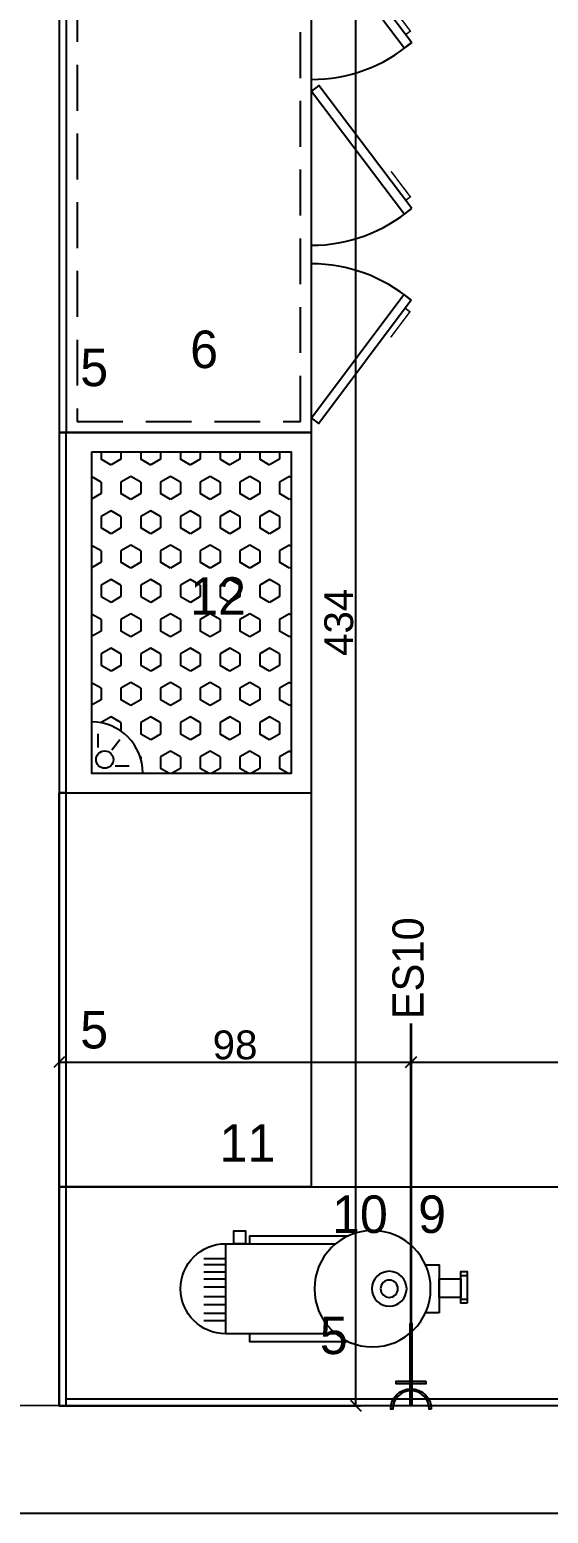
# Model space of a CAD drawing. Header units: millimetres. Extents: x 13502 to 23536, y 11874 to 14203.
# Drawn here: x 18788.8 to 18932.7, y 12582.2 to 12993.6 of the extents above; entities that cross this region are included whole.
import ezdxf
from ezdxf.enums import TextEntityAlignment as Align

# ---------------------------------------------------------------- set-up
doc = ezdxf.new("R2010")
doc.units = ezdxf.units.MM
doc.linetypes.add('DASHED', pattern=[19.049999999999997, 12.7, -6.35])
for name, color, linetype in [('002 Çizgi', 7, 'Continuous'), ('ELEKTRİK', 10, 'Continuous'), ('S2000-002 Çizgi', 7, 'Continuous')]:
    doc.layers.add(name, color=color, linetype=linetype)
doc.layers.add('ELK', color=1, linetype='Continuous', lineweight=35)
doc.styles.get("Standard").update_dxf_attribs({"font": 'arial.ttf'})
doc.styles.add('TAKSİM', font='GOTHIC.TTF', dxfattribs={"height": 20})
doc.dimstyles.new('OLCU50', dxfattribs={"dimtxt": 8, "dimasz": 3, "dimexe": 1.25, "dimexo": 0.625, "dimtad": 1, "dimdec": 0, "dimtxsty": 'Standard', "dimblk": 'OBLIQUE', "dimcen": 2.5, "dimclrd": 256, "dimclre": 251, "dimclrt": 25, "dimadec": 0, "dimazin": 0, "dimtfac": 1, "dimtdec": 0, "dimtmove": 0, "dimatfit": 3, "dimldrblk": 'OBLIQUE', "dimfxl": 1, "dimarcsym": 0})

# ---------------------------------------------------------------- blocks, each defined once
blk = doc.blocks.new('A$C4C301A53')
at = {"layer": '002 Çizgi', "color": 7}
blk.add_line((2.000004621459084, 238.7509627505151), (2.000004621459084, 38.7509627505151), dxfattribs=at)
for points in [[(70.00000462145908, 238.7509627505151), (4.621459083864465e-06, 238.7509627505151), (4.621459083864465e-06, 38.7509627505151), (70.00000462145908, 38.7509627505151)], [(66.97386590599854, 210.3109774515087), (66.80183617268267, 208.8539825322896), (66.34830323938877, 207.1518856640414), (65.70710150611194, 205.2863874964405), (64.97206537284728, 203.3391886791669), (64.23702923958263, 201.3919898618933), (63.59582750631307, 199.5264916942924), (63.14229457301917, 197.8243948260442), (62.9702648397033, 196.3673999068251), (63.14229457301917, 195.2235908113635), (63.59582750631307, 194.4065843146072), (64.2370292395899, 193.9163804165491), (64.97206537285456, 193.7529791172001), (65.70710150611922, 193.9163804165491), (66.34830323938877, 194.4065843146036), (66.80183617268267, 195.2235908113635), (66.97386590599854, 196.3673999068251), (66.80183617268267, 197.8243948260442), (66.34830323938877, 199.5264916942924), (65.70710150611194, 201.3919898618933), (64.97206537284728, 203.3391886791669), (64.23702923958263, 205.2863874964405), (63.59582750631307, 207.1518856640414), (63.14229457301917, 208.853982532286), (62.9702648397033, 210.3109774515087), (63.14229457301917, 211.4547865469704), (63.59582750631307, 212.2717930437266), (64.2370292395899, 212.7619969417847), (64.97206537285456, 212.9253982411337), (65.70710150611922, 212.7619969417847), (66.34830323938877, 212.2717930437266), (66.80183617268267, 211.4547865469704)], [(97.81556111986356, 146.7876326404858), (72.046633439375, 180.8981129390359), (70.00000462145908, 179.3519772782074), (95.76893230194764, 145.2414969796573)], [(97.81556111986356, 100.8099579654499), (72.046633439375, 134.920438264), (70.00000462145908, 133.3743026031716), (95.76893230194764, 99.2638223046215)], [(97.66507943316901, 75.44228210772235), (72.05374240824676, 41.21331899465986), (70.00000462145908, 42.74999921615563), (95.61134164638861, 76.97896232922176)]]:
    blk.add_lwpolyline(points, close=True, dxfattribs=at)
for points in [[(59.66414035485286, 189.7478291269017), (59.66414035485286, 216.4196275462473, 1), (55.3183363633907, 216.4196275462473)], [(55.3183363633907, 216.4196275462473), (55.3183363633907, 189.7478291269017, -1), (50.97253237193581, 189.7478291269017)]]:
    blk.add_lwpolyline(points, format="xyb", dxfattribs=at)
blk.add_lwpolyline([(2.000004621459084, 181.7509627505151), (70.00000462145908, 181.7509627505151)], dxfattribs=at)
at = {"layer": '002 Çizgi', "color": 7, "linetype": 'DASHED'}
blk.add_lwpolyline([(5.000004621459084, 178.7509627505151), (5.000004621459084, 41.7509627505151), (67.00000462145908, 41.7509627505151), (67.00000462145908, 178.7509627505151)], close=True, dxfattribs=at)
at = {"layer": '002 Çizgi', "color": 7, "const_width": 0.4275}
for points in [[(96.12001054262146, 149.0320428572068), (97.43884264630833, 150.0283609625239), (93.18188596308391, 155.663319423953), (92.09188898942011, 157.1061547936133)], [(96.12001054262146, 103.0543681821709), (97.43884264630833, 104.0506862874881), (93.18188596308391, 109.6856447489135), (92.09188898942011, 111.1284801185775)], [(95.97989804670578, 73.19007592808885), (97.30331111606574, 72.19985083623578), (93.07238798001708, 66.5453193364865), (91.98905691576147, 65.09747227557637)]]:
    blk.add_lwpolyline(points, dxfattribs=at)
at = {"layer": '002 Çizgi', "color": 7}
for centre, radius, start, end in [((70.00000462145908, 179.3519772782074), 42.74999999999999, 270, 310.50921266378), ((70.00000462145908, 133.3743026031716), 42.74999999999999, 270, 310.50921266378), ((70.00000462145908, 42.74999921615563), 42.74999999999995, 49.7550348337713, 90)]:
    blk.add_arc(centre, radius, start, end, dxfattribs=at)
blk = doc.blocks.new('A$C17EB34C6')
at = {"layer": 'S2000-002 Çizgi'}
h = blk.add_hatch(dxfattribs=at)
h.set_pattern_fill('HEX', color=254, style=0)
h.set_pattern_definition([(180, (885.6631268760792, -430.0771236822156), (0, 5.499259999999999), [3.174999999999999, -6.349999999999999]), (59.99999999999999, (885.6631268760792, -430.0771236822156), (4.762498862015612, -2.749629999999998), [3.174999999999998, -6.349999999999998]), (120, (882.4881268760802, -430.0771236822156), (4.762498862015612, 2.74963), [3.174999999999996, -6.349999999999992])])
h.paths.add_polyline_path([(5.500011732414352, 5.500009014903298), (94.50001173241436, 5.500009014903298), (94.50001173241436, 61.0000090149033), (19.71549762400718, 61.0000090149033, -0.4142135623730951), (5.500011732414349, 46.78452312331046)])
for p, q in [((12.59997914557425, 59.1371752985151), (16.42666976511009, 59.1371752985151)), ((7.538871974997164, 54.44784205685119), (7.538871974997164, 50.56063132838425)), ((11.98277087005408, 55.37336904989661), (14.82193031482984, 53.15210426658723))]:
    blk.add_line(p, q, dxfattribs=at)
for points in [[(100.0000117324143, 70.0000090149033), (1.17324143503e-05, 70.0000090149033), (1.17324143503e-05, 68.0000090149033), (100.0000117324143, 68.0000090149033)], [(100.0000117324143, 70.0000090149033), (1.17324143503e-05, 70.0000090149033), (1.17324143503e-05, 9.0149032985e-06), (100.0000117324143, 9.0149032985e-06)], [(94.50001173241436, 61.0000090149033), (5.500011732414349, 61.0000090149033), (5.500011732414349, 5.500009014903298), (94.50001173241436, 5.500009014903298)]]:
    blk.add_lwpolyline(points, close=True, dxfattribs=at)
blk.add_circle((9.256128746543254, 57.3413355724033), 2.404586365101295, dxfattribs=at)
blk.add_arc((5.500011732414349, 61.0000090149033), 14.21548589159283, 270, 0, dxfattribs=at)
blk = doc.blocks.new('A$C4A433252')
at = {"layer": 'S2000-002 Çizgi'}
for points in [[(60.34403425485653, 28.6222470033531), (60.34403425485653, 30.81981017309045), (32.89109184880818, 30.81981017309045)], [(36.44692856374786, 3.622247003353095), (66.99445982031193, 3.622247003353095), (66.99445982031193, 28.6222470033531), (36.44692856374786, 28.6222470033531)], [(11.58695970967801, 22.79227670865657), (7.74941911575388, 22.79227670865657), (7.74941911575388, 9.452217298049616)], [(66.99445982031193, 24.39169648196866), (73.01926600373191, 24.39169648196866)], [(66.99445982031193, 22.78005780043486), (73.01926600373191, 22.78005780043486)], [(66.99445982031193, 20.76550877008913), (73.01926600373191, 20.76550877008913)], [(1.783050320527763, 19.80804787529769), (-2.5558138077e-06, 19.80804787529769)], [(66.99445982031193, 18.75096245345594), (73.01926600373191, 18.75096245345594)], [(66.99445982031193, 16.5349582487047), (73.01926600373191, 16.5349582487047)], [(1.783050320527763, 13.22686043575322), (-2.5558138077e-06, 13.22686043575322)], [(66.99445982031193, 13.91604640885407), (73.01926600373191, 13.91604640885407)], [(7.74941911575388, 9.452217298049616), (11.58695970967801, 9.452217298049616)], [(66.99445982031193, 11.70004491781537), (73.01926600373191, 11.70004491781537)], [(66.99445982031193, 9.282588252370717), (73.01926600373191, 9.282588252370717)], [(66.99445982031193, 7.268039222024982), (73.01926600373191, 7.268039222024982)], [(32.89109184880818, 1.424683833615745), (60.34403425485653, 1.424683833615745), (60.34403425485653, 3.622247003353095)]]:
    blk.add_lwpolyline(points, dxfattribs=at)
for points in [[(61.53216344448811, 28.60264249656075), (64.75661477367976, 28.60264249656075), (64.75661477367976, 32.22882749472774), (61.53216344448811, 32.22882749472774)], [(-2.5558138077e-06, 12.09571986222363), (1.783050320527763, 12.09571986222363), (1.783050320527763, 20.93918844882773), (-2.5558138077e-06, 20.93918844882773)], [(1.783050320527763, 13.70673981726668), (7.74941911575388, 13.70673981726668), (7.74941911575388, 18.84829182598287), (1.783050320527763, 18.84829182598287)]]:
    blk.add_lwpolyline(points, close=True, dxfattribs=at)
for centre, radius in [((26.26474871737082, 16.12224700335309), 16.12224508013605), ((21.62960619647856, 16.12224700335309), 4.836676993788386), ((21.62960619647856, 16.12224700335309), 2.418340424531379)]:
    blk.add_circle(centre, radius, dxfattribs=at)
blk.add_arc((66.99445982031193, 16.12224700335309), 12.5, 270, 90, dxfattribs=at)
blk = doc.blocks.new('A$C50025146')
at = {"layer": 'ELEKTRİK'}
for points in [[(16.0258407970905, 9.846670621633166), (16.5885051934838, 9.846670621633166), (16.5885051934838, 1.406704675742731), (16.0258407970905, 1.406704675742731)], [(6.940050297998823e-05, 5.345355450490388), (6.940050297998823e-05, 5.908019846885509), (22.50664525620232, 5.908019846885509), (22.50664525620232, 5.345355450490388)]]:
    blk.add_hatch(color=256, dxfattribs=at).paths.add_polyline_path(points)
h = blk.add_hatch(color=256, dxfattribs=at)
edge = h.paths.add_edge_path()
edge.add_line((23.70435837441619, 11.25333161261187), (23.70435837441619, 10.69066721622039))
edge.add_ellipse((23.70435837441619, 5.626687648689767), major_axis=(3.580774291992597, -3.580774291992606), ratio=0.9999999999999413, start_angle=134.9999999999983, end_angle=314.9999999999983)
edge.add_line((23.70435837441619, 0.5627080811555061), (23.70435837441619, 4.368476402305532e-05))
edge.add_ellipse((23.70435837441619, 5.626687648689767), major_axis=(3.978638102213783, 3.978638102213774), ratio=0.9999999999999128, start_angle=45.0000000000025, end_angle=225.0000000000025, ccw=False)
for points, elevation in [([(16.0258407970905, 1.406704675742731), (16.0258407970905, 9.846670621633166), (16.5885051934838, 9.846670621633166), (16.5885051934838, 1.406704675742731)], 4.791194770819646e-08), ([(6.940050297998823e-05, 5.908019846885509), (22.50664525620232, 5.908019846885509), (22.50664525620232, 5.345355450490388), (6.940050297998823e-05, 5.345355450490388)], 4.794507297291503e-08)]:
    blk.add_lwpolyline(points, close=True, dxfattribs=dict(at, elevation=elevation))
at = {"layer": 'ELEKTRİK', "elevation": 4.798666618537076e-08}
blk.add_lwpolyline([(23.70435837441437, 4.368476402305532e-05), (23.70435837441619, 0.5627080811555061, -0.9999999999999944), (23.70435837441619, 10.69066721622039), (23.70435837441619, 11.25333161261187, 0.9999999999999944)], format="xyb", close=True, dxfattribs=at)
blk = doc.blocks.new('_Oblique')
at = {"color": 0, "linetype": 'ByBlock', "lineweight": -2}
blk.add_line((-0.5, -0.5), (0.5, 0.5), dxfattribs=at)
blk = doc.blocks.new('*D82')
at = {"color": 251, "lineweight": -2, "transparency": 16777216}
for p, q in [((18820.0804899393, 13046.46487459965), (18880.53718870404, 13046.46487459965)), ((18797.5739140836, 12612.02608721638), (18880.53718870404, 12612.02608721638))]:
    blk.add_line(p, q, dxfattribs=at)
at = {"lineweight": -2, "transparency": 16777216}
blk.add_line((18879.28718870404, 12612.02608721638), (18879.28718870404, 13046.46487459965), dxfattribs=at)
at = {"layer": 'Defpoints', "color": 0, "transparency": 16777216}
for p in [(18819.4554899393, 13046.46487459965), (18879.28718870404, 13046.46487459965), (18796.9489140836, 12612.02608721638)]:
    blk.add_point(p, dxfattribs=at)
at = {"lineweight": -2, "transparency": 16777216, "xscale": 3, "yscale": 3, "zscale": 3}
for p, rotation in [((18879.28718870404, 13046.46487459965), 90), ((18879.28718870404, 12612.02608721638), 270)]:
    blk.add_blockref('_Oblique', p, dxfattribs=dict(at, rotation=rotation))
at = {"color": 25, "transparency": 16777216, "insert": (18874.57487628931, 12829.24548090801), "char_height": 8, "attachment_point": 5, "rotation": 90}
blk.add_mtext('434', dxfattribs=at)
blk = doc.blocks.new('*D83')
at = {"color": 251, "lineweight": -2, "transparency": 16777216}
for p, q in [((18796.9489140836, 12612.59275969082), (18796.9489140836, 12708.55673194752)), ((18894.56438534003, 12673.35140470808), (18894.56438534003, 12708.55673194752))]:
    blk.add_line(p, q, dxfattribs=at)
at = {"lineweight": -2, "transparency": 16777216}
blk.add_line((18796.9489140836, 12707.30673194752), (18894.56438534003, 12707.30673194752), dxfattribs=at)
at = {"layer": 'Defpoints', "color": 0, "transparency": 16777216}
for p in [(18894.56438534003, 12707.30673194752), (18894.56438534003, 12672.72640470808), (18796.9489140836, 12611.96775969082)]:
    blk.add_point(p, dxfattribs=at)
at = {"lineweight": -2, "transparency": 16777216, "xscale": 3, "yscale": 3, "zscale": 3, "rotation": 180}
blk.add_blockref('_Oblique', (18796.9489140836, 12707.30673194752), dxfattribs=at)
at = {"lineweight": -2, "transparency": 16777216, "xscale": 3, "yscale": 3, "zscale": 3}
blk.add_blockref('_Oblique', (18894.56438534003, 12707.30673194752), dxfattribs=at)
at = {"color": 25, "transparency": 16777216, "insert": (18845.75664971181, 12712.0163158493), "char_height": 8, "attachment_point": 5}
blk.add_mtext('98', dxfattribs=at)
blk = doc.blocks.new('*D84')
at = {"color": 251, "lineweight": -2, "transparency": 16777216}
for p, q in [((18894.56438534003, 12673.35140470808), (18894.56438534003, 12708.55673194752)), ((19012.26122837276, 12611.71164165123), (19012.26122837276, 12708.55673194752))]:
    blk.add_line(p, q, dxfattribs=at)
at = {"lineweight": -2, "transparency": 16777216}
blk.add_line((18894.56438534003, 12707.30673194752), (19012.26122837276, 12707.30673194752), dxfattribs=at)
at = {"layer": 'Defpoints', "color": 0, "transparency": 16777216}
for p in [(19012.26122837276, 12707.30673194752), (18894.56438534003, 12672.72640470808), (19012.26122837276, 12611.08664165123)]:
    blk.add_point(p, dxfattribs=at)
at = {"lineweight": -2, "transparency": 16777216, "xscale": 3, "yscale": 3, "zscale": 3, "rotation": 180}
blk.add_blockref('_Oblique', (18894.56438534003, 12707.30673194752), dxfattribs=at)
at = {"lineweight": -2, "transparency": 16777216, "xscale": 3, "yscale": 3, "zscale": 3}
blk.add_blockref('_Oblique', (19012.26122837276, 12707.30673194752), dxfattribs=at)
at = {"color": 25, "transparency": 16777216, "insert": (18953.4128068564, 12712.0163158493), "char_height": 8, "attachment_point": 5}
blk.add_mtext('118', dxfattribs=at)

msp = doc.modelspace()

# ---------------------------------------------------------------- linework, layer by layer
for points in [[(19352.96992092936, 13362.13676314253), (19352.96992092936, 13242.17944136434), (19342.78091972936, 13242.17944136434), (19343.47565593555, 12662.30536161521), (19302.43956424557, 12662.30536161521), (19303.41160839692, 12611.82166045613), (18157.09686818158, 12612.28435476945), (18157.09686818158, 12661.84266730189), (18107.30790322868, 12662.30536161521), (18107.77059754201, 12612.28435476945), (17620.76051700203, 12611.82166045613), (17621.22460078777, 12662.30536161521), (17591.35094392155, 12662.30536161521), (17591.35094392155, 12682.2220591743), (17450.31949406475, 12682.2220591743), (17450.31949406475, 12792.22103217295), (17405.39229308278, 12792.22103217295), (17405.39229308278, 12582.18004548278), (19362.9282697089, 12582.18004548278), (19362.9282697089, 13362.13676314253)], [(18866.88661848845, 12672.72640470808), (18796.9489140836, 12672.72640470808), (18796.9489140836, 12781.92603015465), (18866.88661848845, 12781.92603015465)], [(18798.9489140836, 12781.92603015465), (18796.9489140836, 12781.92603015465), (18796.9489140836, 12672.72640470808), (18798.9489140836, 12672.72640470808)], [(18941.45404497135, 12611.96775969082), (18796.9489140836, 12611.96775969082), (18796.9489140836, 12672.72640470808), (18941.45404497135, 12672.72640470808)], [(18798.9489140836, 12672.72640470808), (18796.9489140836, 12672.72640470808), (18796.9489140836, 12611.96775969082), (18798.9489140836, 12611.96775969082)], [(18798.9489140836, 12613.96775969082), (18941.45404497135, 12613.96775969082), (18941.45404497135, 12611.96775969082), (18798.9489140836, 12611.96775969082)]]:
    msp.add_lwpolyline(points, close=True)
msp.add_lwpolyline([(18782.12880133313, 12612.28435476945), (18782.12880133313, 13107.40061736326), (18796.9489140836, 13107.40061736326), (18796.9489140836, 12612.02608721638)])
at = {"layer": 'ELK', "color": 1}
msp.add_line((18894.56438534001, 12718.04357700737), (18894.56438534004, 12634.79093062517), dxfattribs=at)

# ---------------------------------------------------------------- block references
msp.add_blockref('A$C4C301A53', (18796.94890946214, 12843.17506740413))
at = {"layer": 'ELEKTRİK', "xscale": -1, "rotation": 90}
msp.add_blockref('A$C50025146', (18900.19107298872, 12634.79100002565, -4.794507297291503e-08), dxfattribs=at)
at = {"layer": 'S2000-002 Çizgi', "rotation": 90}
msp.add_blockref('A$C17EB34C6', (18866.9489230985, 12781.92601842223), dxfattribs=at)
at = {"layer": 'S2000-002 Çizgi', "xscale": -1}
msp.add_blockref('A$C4A433252', (18910.15826753612, 12628.3268166958), dxfattribs=at)

# ---------------------------------------------------------------- texts
at = {"style": 'TAKSİM'}
for s, p in [('6', (18833.31242501829, 12899.7527930275)), ('5', (18802.81912110644, 12894.73407653386)), ('12', (18833.31242501829, 12831.34692133613)), ('5', (18802.81912110644, 12711.09167620654)), ('11', (18841.46272888889, 12679.65316253404)), ('10', (18872.66725143101, 12659.92528201182)), ('9', (18896.54826563413, 12659.92528201182)), ('5', (18869.28244974413, 12626.33385905123))]:
    msp.add_text(s, height=10.4, dxfattribs=at).set_placement(p)
at = {"layer": 'ELK', "color": 1, "style": 'TAKSİM'}
msp.add_text('ES10', height=8.64, rotation=90, dxfattribs=at).set_placement((18898.05780579328, 12733.32674852719), align=Align.CENTER)

# ---------------------------------------------------------------- dimensions: what is measured, and where the dimension line sits
dim = msp.add_linear_dim(base=(18879.28718870404, 13046.46487459965), p1=(18796.9489140836, 12612.02608721638), p2=(18819.4554899393, 13046.46487459965), angle=90, dimstyle='OLCU50')
dim.commit()
dim.dimension.update_dxf_attribs({"geometry": '*D82', "text_midpoint": (18874.57487628931, 12829.24548090801)})
dim = msp.add_linear_dim(base=(18894.56438534003, 12707.30673194752), p1=(18796.9489140836, 12611.96775969082), p2=(18894.56438534003, 12672.72640470808), dimstyle='OLCU50')
dim.commit()
dim.dimension.update_dxf_attribs({"geometry": '*D83', "text_midpoint": (18845.75664971181, 12712.0163158493)})
dim = msp.add_linear_dim(base=(19012.26122837276, 12707.30673194752), p1=(18894.56438534003, 12672.72640470808), p2=(19012.26122837276, 12611.08664165123), dimstyle='OLCU50', override={"dimtmove": 1})
dim.commit()
dim.dimension.update_dxf_attribs({"geometry": '*D84', "text_midpoint": (18953.4128068564, 12712.0163158493)})

doc.saveas('drawing.dxf')
